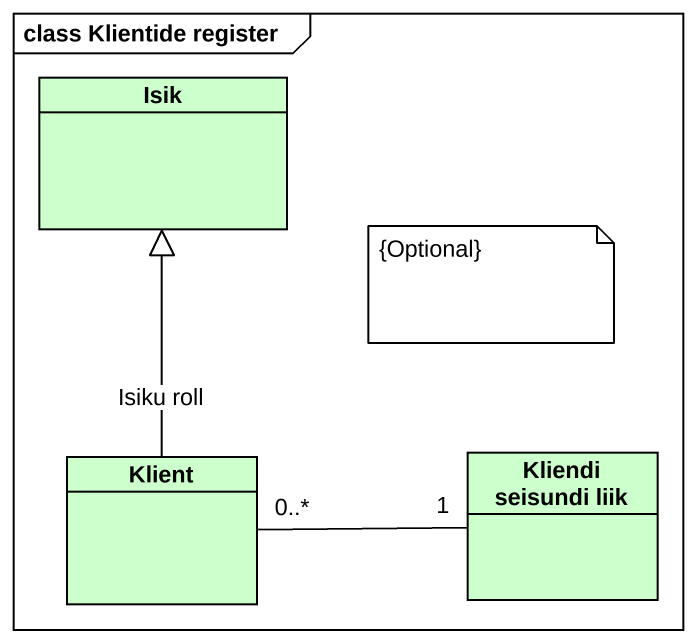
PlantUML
@startuml
mainframe class Klientide register
hide circle
hide empty members
class Isik #CCFFCC
class Klient #CCFFCC
class "Kliendi seisundi liik" as Kliendi_seisundi_liik #CCFFCC
Klient -up-|> Isik : Isiku roll
Klient "0..*" -right- "1" Kliendi_seisundi_liik
note as N1
  {Optional}
end note
@enduml
